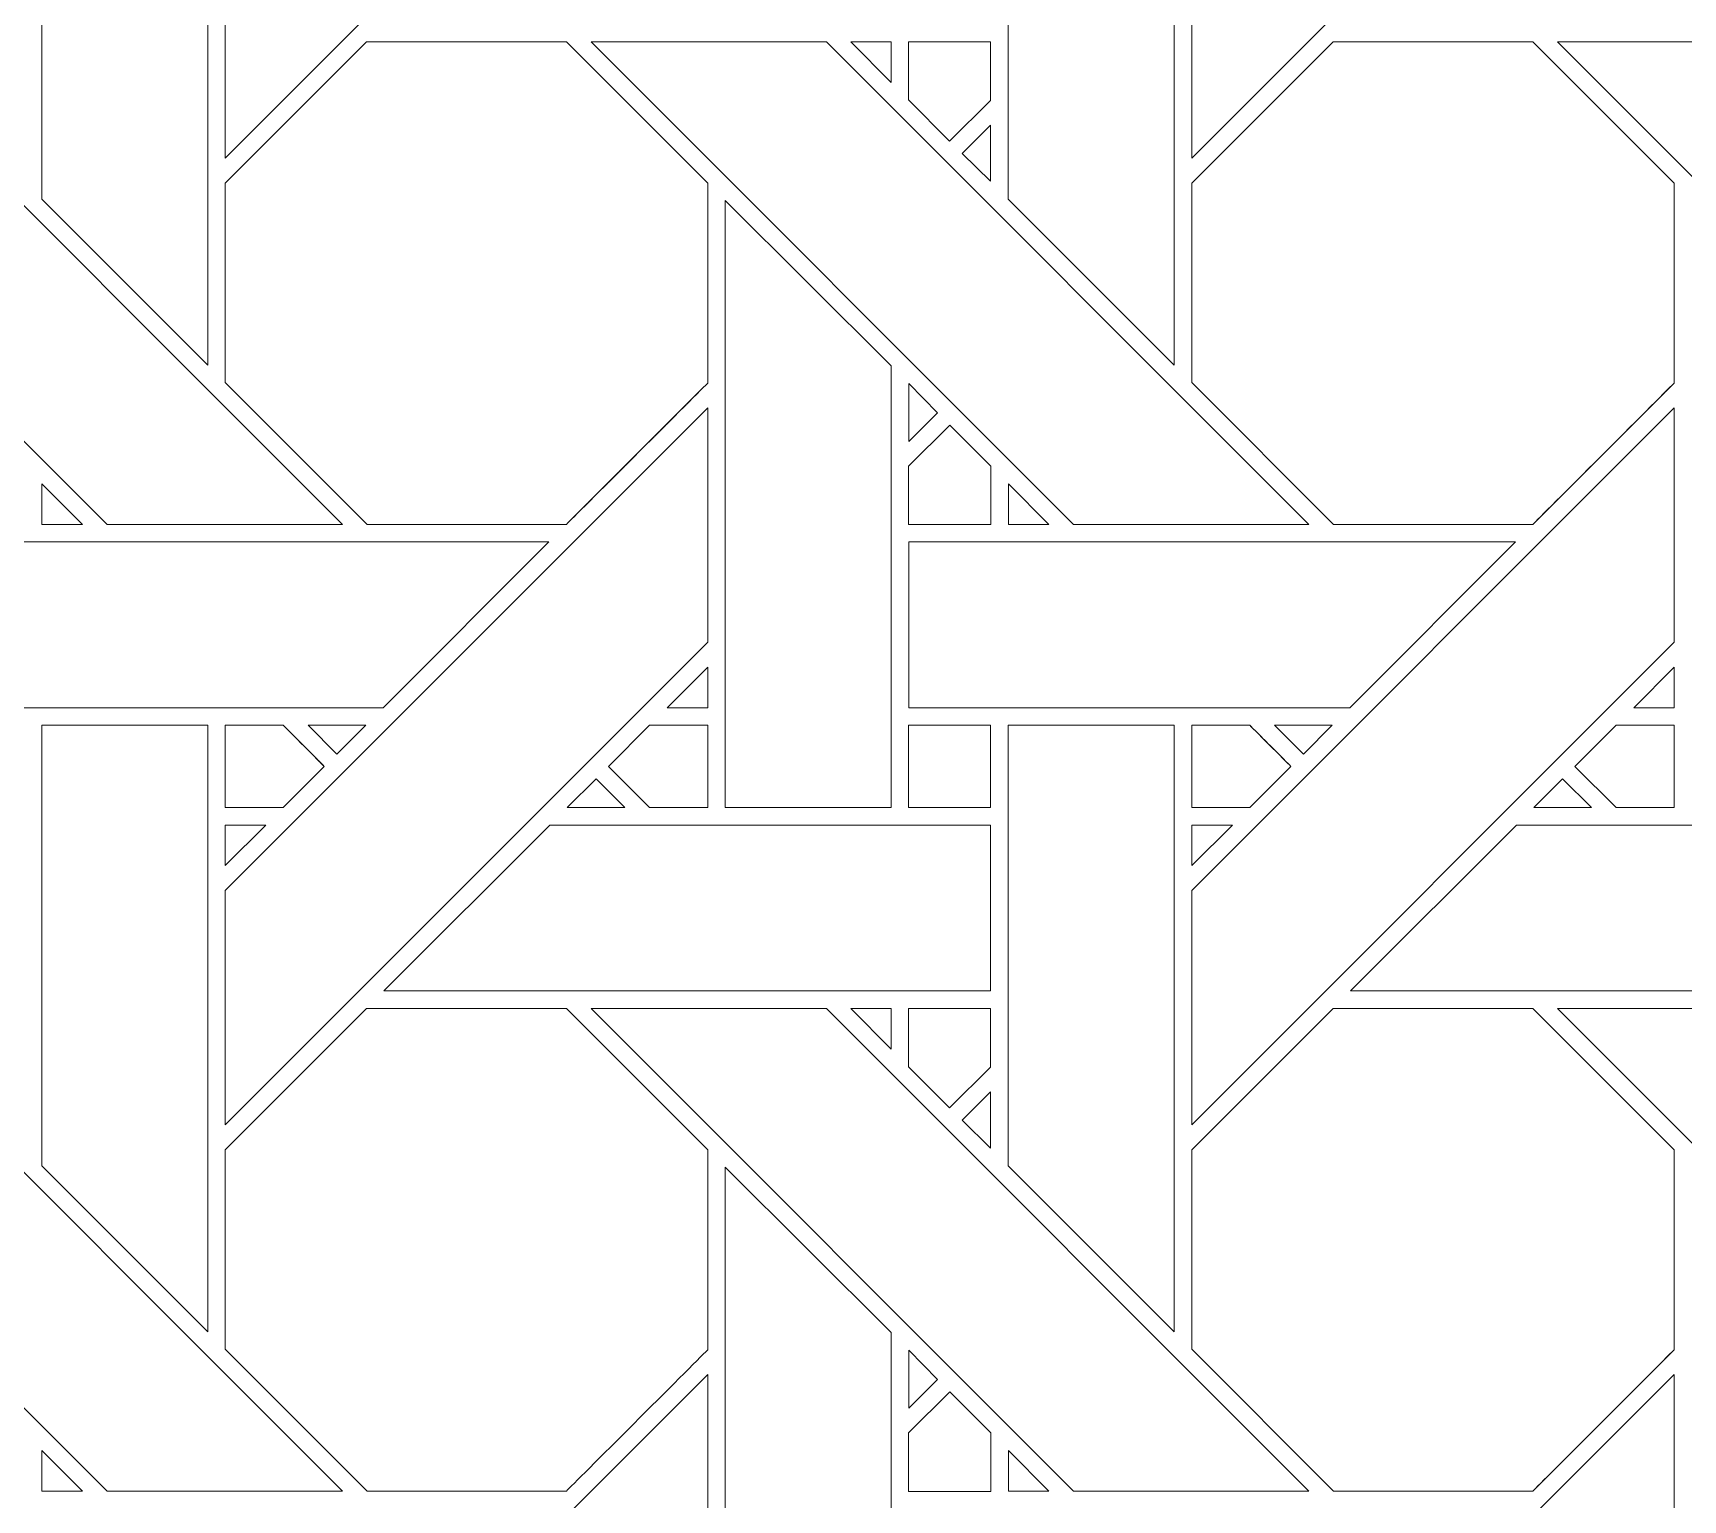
# Model space of a CAD drawing. Header units: inches. Extents: x 4.9 to 19.9, y 1.6 to 16.6.
# Drawn here: x 8.637 to 10.256, y 5.529 to 6.968 of the extents above; entities that cross this region are included whole.
import ezdxf

# ---------------------------------------------------------------- set-up
doc = ezdxf.new("R2010")
doc.units = ezdxf.units.IN
doc.header["$MEASUREMENT"] = 0
doc.layers.add('Design', color=7, linetype='Continuous', lineweight=0)

msp = doc.modelspace()

# ---------------------------------------------------------------- linework, layer by layer
at = {"layer": 'Design'}
for points, knots in [([(12.3829, 16.5948), (8.2407, 16.5948), (4.8829, 13.2369), (4.8829, 9.0948), (4.8829, 4.9526), (8.2407, 1.5948), (12.3829, 1.5948), (16.525, 1.5948), (19.8829, 4.9526), (19.8829, 9.0948), (19.8829, 13.2369), (16.525, 16.5948), (12.3829, 16.5948)], [0, 0, 0, 0, 1, 1, 1, 2, 2, 2, 3, 3, 3, 4, 4, 4, 4]), ([(12.3829, 15.6543), (8.7601, 15.6543), (5.8233, 12.7175), (5.8233, 9.0948), (5.8233, 5.472), (8.7601, 2.5353), (12.3829, 2.5353), (16.0056, 2.5353), (18.9424, 5.472), (18.9424, 9.0948), (18.9424, 12.7175), (16.0056, 15.6543), (12.3829, 15.6543)], [0, 0, 0, 0, 1, 1, 1, 2, 2, 2, 3, 3, 3, 4, 4, 4, 4]), ([(8.8255, 7.0756), (8.8255, 7.0756), (9.2992, 7.5492), (9.2992, 7.5492), (9.2992, 7.5492), (9.2992, 7.3192), (9.2992, 7.3192), (9.2992, 7.3192), (8.8255, 6.8455), (8.8255, 6.8455), (8.8255, 6.8455), (8.8255, 7.0756), (8.8255, 7.0756)], [0, 0, 0, 0, 1, 1, 1, 2, 2, 2, 3, 3, 3, 4, 4, 4, 4]), ([(9.7742, 7.0756), (9.7742, 7.0756), (10.2479, 7.5492), (10.2479, 7.5492), (10.2479, 7.5492), (10.2479, 7.3192), (10.2479, 7.3192), (10.2479, 7.3192), (9.7742, 6.8455), (9.7742, 6.8455), (9.7742, 6.8455), (9.7742, 7.0756), (9.7742, 7.0756)], [0, 0, 0, 0, 1, 1, 1, 2, 2, 2, 3, 3, 3, 4, 4, 4, 4]), ([(8.8083, 7.2377), (8.8083, 7.2377), (8.8083, 6.6426), (8.8083, 6.6426), (8.8083, 6.6426), (8.6454, 6.8055), (8.6454, 6.8055), (8.6454, 6.8055), (8.6454, 7.2377), (8.6454, 7.2377), (8.6454, 7.2377), (8.8083, 7.2377), (8.8083, 7.2377)], [0, 0, 0, 0, 1, 1, 1, 2, 2, 2, 3, 3, 3, 4, 4, 4, 4]), ([(9.7571, 7.2377), (9.7571, 7.2377), (9.7571, 6.6426), (9.7571, 6.6426), (9.7571, 6.6426), (9.5942, 6.8055), (9.5942, 6.8055), (9.5942, 6.8055), (9.5942, 7.2377), (9.5942, 7.2377), (9.5942, 7.2377), (9.7571, 7.2377), (9.7571, 7.2377)], [0, 0, 0, 0, 1, 1, 1, 2, 2, 2, 3, 3, 3, 4, 4, 4, 4]), ([(8.2359, 6.9599), (8.2359, 6.9599), (8.4669, 6.9599), (8.4669, 6.9599), (8.4669, 6.9599), (8.9405, 6.4862), (8.9405, 6.4862), (8.9405, 6.4862), (8.7095, 6.4862), (8.7095, 6.4862), (8.7095, 6.4862), (8.2359, 6.9599), (8.2359, 6.9599)], [0, 0, 0, 0, 1, 1, 1, 2, 2, 2, 3, 3, 3, 4, 4, 4, 4]), ([(8.9642, 6.9598), (8.9642, 6.9598), (9.1604, 6.9598), (9.1604, 6.9598), (9.1604, 6.9598), (9.2991, 6.8211), (9.2991, 6.8211), (9.2991, 6.8211), (9.2991, 6.6249), (9.2991, 6.6249), (9.2813, 6.607), (9.1694, 6.4952), (9.1604, 6.4862), (9.1604, 6.4862), (8.9647, 6.4862), (8.9647, 6.4862), (8.9647, 6.4862), (8.8255, 6.6255), (8.8255, 6.6255), (8.8255, 6.6255), (8.8255, 6.8211), (8.8255, 6.8211), (8.8255, 6.8211), (8.9642, 6.9598), (8.9642, 6.9598)], [0, 0, 0, 0, 1, 1, 1, 2, 2, 2, 3, 3, 3, 4, 4, 4, 5, 5, 5, 6, 6, 6, 7, 7, 7, 8, 8, 8, 8]), ([(8.8255, 6.8211), (8.8255, 6.8211), (8.9642, 6.9598), (8.9642, 6.9598), (8.9642, 6.9598), (9.1604, 6.9598), (9.1604, 6.9598), (9.1604, 6.9598), (9.2991, 6.8211), (9.2991, 6.8211), (9.2991, 6.8211), (9.2991, 6.6249), (9.2991, 6.6249), (9.2811, 6.6068), (9.1693, 6.4951), (9.1604, 6.4862), (9.1604, 6.4862), (8.9647, 6.4862), (8.9647, 6.4862), (8.9647, 6.4862), (8.8255, 6.6255), (8.8255, 6.6255), (8.8255, 6.6255), (8.8255, 6.8211), (8.8255, 6.8211)], [0, 0, 0, 0, 1, 1, 1, 2, 2, 2, 3, 3, 3, 4, 4, 4, 5, 5, 5, 6, 6, 6, 7, 7, 7, 8, 8, 8, 8]), ([(9.1846, 6.9599), (9.1846, 6.9599), (9.4156, 6.9599), (9.4156, 6.9599), (9.4156, 6.9599), (9.8892, 6.4862), (9.8892, 6.4862), (9.8892, 6.4862), (9.6582, 6.4862), (9.6582, 6.4862), (9.6582, 6.4862), (9.1846, 6.9599), (9.1846, 6.9599)], [0, 0, 0, 0, 1, 1, 1, 2, 2, 2, 3, 3, 3, 4, 4, 4, 4]), ([(9.4791, 6.9599), (9.4791, 6.9599), (9.4791, 6.92), (9.4791, 6.92), (9.4791, 6.92), (9.4397, 6.9599), (9.4397, 6.9599), (9.4397, 6.9599), (9.4791, 6.9599), (9.4791, 6.9599)], [0, 0, 0, 0, 1, 1, 1, 2, 2, 2, 3, 3, 3, 3]), ([(9.5766, 6.9599), (9.5766, 6.9599), (9.5766, 6.9023), (9.5766, 6.9023), (9.5766, 6.9023), (9.5366, 6.8623), (9.5366, 6.8623), (9.5366, 6.8623), (9.4963, 6.9027), (9.4963, 6.9027), (9.4963, 6.9027), (9.4963, 6.9599), (9.4963, 6.9599), (9.4963, 6.9599), (9.5766, 6.9599), (9.5766, 6.9599)], [0, 0, 0, 0, 1, 1, 1, 2, 2, 2, 3, 3, 3, 4, 4, 4, 5, 5, 5, 5]), ([(9.5366, 6.8623), (9.5366, 6.8623), (9.4963, 6.9027), (9.4963, 6.9027), (9.4963, 6.9027), (9.4963, 6.9599), (9.4963, 6.9599), (9.4963, 6.9599), (9.5766, 6.9599), (9.5766, 6.9599), (9.5766, 6.9599), (9.5766, 6.9023), (9.5766, 6.9023), (9.5766, 6.9023), (9.5366, 6.8623), (9.5366, 6.8623)], [0, 0, 0, 0, 1, 1, 1, 2, 2, 2, 3, 3, 3, 4, 4, 4, 5, 5, 5, 5]), ([(9.9129, 6.9598), (9.9129, 6.9598), (10.1091, 6.9598), (10.1091, 6.9598), (10.1091, 6.9598), (10.2478, 6.8211), (10.2478, 6.8211), (10.2478, 6.8211), (10.2478, 6.6249), (10.2478, 6.6249), (10.23, 6.607), (10.1181, 6.4952), (10.1091, 6.4862), (10.1091, 6.4862), (9.9134, 6.4862), (9.9134, 6.4862), (9.9134, 6.4862), (9.7742, 6.6255), (9.7742, 6.6255), (9.7742, 6.6255), (9.7742, 6.8211), (9.7742, 6.8211), (9.7742, 6.8211), (9.9129, 6.9598), (9.9129, 6.9598)], [0, 0, 0, 0, 1, 1, 1, 2, 2, 2, 3, 3, 3, 4, 4, 4, 5, 5, 5, 6, 6, 6, 7, 7, 7, 8, 8, 8, 8]), ([(9.7742, 6.8211), (9.7742, 6.8211), (9.9129, 6.9598), (9.9129, 6.9598), (9.9129, 6.9598), (10.1091, 6.9598), (10.1091, 6.9598), (10.1091, 6.9598), (10.2478, 6.8211), (10.2478, 6.8211), (10.2478, 6.8211), (10.2478, 6.6249), (10.2478, 6.6249), (10.2297, 6.6066), (10.1178, 6.4949), (10.1091, 6.4862), (10.1091, 6.4862), (9.9134, 6.4862), (9.9134, 6.4862), (9.9134, 6.4862), (9.7742, 6.6255), (9.7742, 6.6255), (9.7742, 6.6255), (9.7742, 6.8211), (9.7742, 6.8211)], [0, 0, 0, 0, 1, 1, 1, 2, 2, 2, 3, 3, 3, 4, 4, 4, 5, 5, 5, 6, 6, 6, 7, 7, 7, 8, 8, 8, 8]), ([(10.1334, 6.9599), (10.1334, 6.9599), (10.3643, 6.9599), (10.3643, 6.9599), (10.3643, 6.9599), (10.838, 6.4862), (10.838, 6.4862), (10.838, 6.4862), (10.6069, 6.4862), (10.6069, 6.4862), (10.6069, 6.4862), (10.1334, 6.9599), (10.1334, 6.9599)], [0, 0, 0, 0, 1, 1, 1, 2, 2, 2, 3, 3, 3, 4, 4, 4, 4]), ([(9.5766, 6.878), (9.5766, 6.878), (9.5766, 6.8229), (9.5766, 6.8229), (9.5766, 6.8229), (9.5488, 6.8503), (9.5488, 6.8503), (9.5488, 6.8503), (9.5766, 6.878), (9.5766, 6.878)], [0, 0, 0, 0, 1, 1, 1, 2, 2, 2, 3, 3, 3, 3]), ([(9.4791, 6.6419), (9.4791, 6.6419), (9.4791, 6.2082), (9.4791, 6.2082), (9.4791, 6.2082), (9.3163, 6.2082), (9.3163, 6.2082), (9.3163, 6.2082), (9.3163, 6.8041), (9.3163, 6.8041), (9.3163, 6.8041), (9.4791, 6.6419), (9.4791, 6.6419)], [0, 0, 0, 0, 1, 1, 1, 2, 2, 2, 3, 3, 3, 4, 4, 4, 4]), ([(9.4964, 6.5677), (9.4964, 6.5677), (9.4964, 6.6244), (9.4964, 6.6244), (9.4964, 6.6244), (9.5246, 6.5958), (9.5246, 6.5958), (9.5246, 6.5958), (9.4964, 6.5677), (9.4964, 6.5677)], [0, 0, 0, 0, 1, 1, 1, 2, 2, 2, 3, 3, 3, 3]), ([(8.8255, 6.1269), (8.8255, 6.1269), (9.2992, 6.6005), (9.2992, 6.6005), (9.2992, 6.6005), (9.2992, 6.3705), (9.2992, 6.3705), (9.2992, 6.3705), (8.8255, 5.8968), (8.8255, 5.8968), (8.8255, 5.8968), (8.8255, 6.1269), (8.8255, 6.1269)], [0, 0, 0, 0, 1, 1, 1, 2, 2, 2, 3, 3, 3, 4, 4, 4, 4]), ([(9.7742, 6.1269), (9.7742, 6.1269), (10.2479, 6.6005), (10.2479, 6.6005), (10.2479, 6.6005), (10.2479, 6.3705), (10.2479, 6.3705), (10.2479, 6.3705), (9.7742, 5.8968), (9.7742, 5.8968), (9.7742, 5.8968), (9.7742, 6.1269), (9.7742, 6.1269)], [0, 0, 0, 0, 1, 1, 1, 2, 2, 2, 3, 3, 3, 4, 4, 4, 4]), ([(9.4963, 6.486), (9.4963, 6.486), (9.4963, 6.5433), (9.4963, 6.5433), (9.4963, 6.5433), (9.5367, 6.5836), (9.5367, 6.5836), (9.5367, 6.5836), (9.577, 6.5433), (9.577, 6.5433), (9.577, 6.5433), (9.577, 6.486), (9.577, 6.486), (9.577, 6.486), (9.4963, 6.486), (9.4963, 6.486)], [0, 0, 0, 0, 1, 1, 1, 2, 2, 2, 3, 3, 3, 4, 4, 4, 5, 5, 5, 5]), ([(9.5367, 6.5836), (9.5367, 6.5836), (9.577, 6.5433), (9.577, 6.5433), (9.577, 6.5433), (9.577, 6.486), (9.577, 6.486), (9.577, 6.486), (9.4963, 6.486), (9.4963, 6.486), (9.4963, 6.486), (9.4963, 6.5433), (9.4963, 6.5433), (9.4963, 6.5433), (9.5367, 6.5836), (9.5367, 6.5836)], [0, 0, 0, 0, 1, 1, 1, 2, 2, 2, 3, 3, 3, 4, 4, 4, 5, 5, 5, 5]), ([(8.6853, 6.4862), (8.6853, 6.4862), (8.6455, 6.4862), (8.6455, 6.4862), (8.6455, 6.4862), (8.6455, 6.526), (8.6455, 6.526), (8.6455, 6.526), (8.6853, 6.4862), (8.6853, 6.4862)], [0, 0, 0, 0, 1, 1, 1, 2, 2, 2, 3, 3, 3, 3]), ([(9.634, 6.4862), (9.634, 6.4862), (9.5943, 6.4862), (9.5943, 6.4862), (9.5943, 6.4862), (9.5943, 6.526), (9.5943, 6.526), (9.5943, 6.526), (9.634, 6.4862), (9.634, 6.4862)], [0, 0, 0, 0, 1, 1, 1, 2, 2, 2, 3, 3, 3, 3]), ([(8.5476, 6.3063), (8.5476, 6.3063), (8.5476, 6.469), (8.5476, 6.469), (8.5476, 6.469), (9.1433, 6.469), (9.1433, 6.469), (9.1433, 6.469), (8.9806, 6.3063), (8.9806, 6.3063), (8.9806, 6.3063), (8.5476, 6.3063), (8.5476, 6.3063)], [0, 0, 0, 0, 1, 1, 1, 2, 2, 2, 3, 3, 3, 4, 4, 4, 4]), ([(9.4964, 6.3063), (9.4964, 6.3063), (9.4964, 6.469), (9.4964, 6.469), (9.4964, 6.469), (10.0921, 6.469), (10.0921, 6.469), (10.0921, 6.469), (9.9293, 6.3063), (9.9293, 6.3063), (9.9293, 6.3063), (9.4964, 6.3063), (9.4964, 6.3063)], [0, 0, 0, 0, 1, 1, 1, 2, 2, 2, 3, 3, 3, 4, 4, 4, 4]), ([(9.2594, 6.3063), (9.2594, 6.3063), (9.2992, 6.3461), (9.2992, 6.3461), (9.2992, 6.3461), (9.2992, 6.3063), (9.2992, 6.3063), (9.2992, 6.3063), (9.2594, 6.3063), (9.2594, 6.3063)], [0, 0, 0, 0, 1, 1, 1, 2, 2, 2, 3, 3, 3, 3]), ([(10.2081, 6.3063), (10.2081, 6.3063), (10.2479, 6.3461), (10.2479, 6.3461), (10.2479, 6.3461), (10.2479, 6.3063), (10.2479, 6.3063), (10.2479, 6.3063), (10.2081, 6.3063), (10.2081, 6.3063)], [0, 0, 0, 0, 1, 1, 1, 2, 2, 2, 3, 3, 3, 3]), ([(8.8083, 6.289), (8.8083, 6.289), (8.8083, 5.6939), (8.8083, 5.6939), (8.8083, 5.6939), (8.6454, 5.8568), (8.6454, 5.8568), (8.6454, 5.8568), (8.6454, 6.289), (8.6454, 6.289), (8.6454, 6.289), (8.8083, 6.289), (8.8083, 6.289)], [0, 0, 0, 0, 1, 1, 1, 2, 2, 2, 3, 3, 3, 4, 4, 4, 4]), ([(8.8825, 6.289), (8.8877, 6.2839), (8.9184, 6.2531), (8.9228, 6.2486), (8.9228, 6.2486), (8.8824, 6.2082), (8.8824, 6.2082), (8.8824, 6.2082), (8.8255, 6.2082), (8.8255, 6.2082), (8.8255, 6.2082), (8.8255, 6.289), (8.8255, 6.289), (8.8255, 6.289), (8.8825, 6.289), (8.8825, 6.289)], [0, 0, 0, 0, 1, 1, 1, 2, 2, 2, 3, 3, 3, 4, 4, 4, 5, 5, 5, 5]), ([(8.8255, 6.289), (8.8255, 6.289), (8.8825, 6.289), (8.8825, 6.289), (8.888, 6.2836), (8.9188, 6.2527), (8.9228, 6.2486), (8.9228, 6.2486), (8.8824, 6.2082), (8.8824, 6.2082), (8.8824, 6.2082), (8.8255, 6.2082), (8.8255, 6.2082), (8.8255, 6.2082), (8.8255, 6.289), (8.8255, 6.289)], [0, 0, 0, 0, 1, 1, 1, 2, 2, 2, 3, 3, 3, 4, 4, 4, 5, 5, 5, 5]), ([(8.9634, 6.289), (8.9634, 6.289), (8.9351, 6.2608), (8.9351, 6.2608), (8.9351, 6.2608), (8.9069, 6.289), (8.9069, 6.289), (8.9069, 6.289), (8.9634, 6.289), (8.9634, 6.289)], [0, 0, 0, 0, 1, 1, 1, 2, 2, 2, 3, 3, 3, 3]), ([(9.242, 6.2082), (9.242, 6.2082), (9.2017, 6.2486), (9.2017, 6.2486), (9.2017, 6.2486), (9.2421, 6.289), (9.2421, 6.289), (9.2421, 6.289), (9.2991, 6.289), (9.2991, 6.289), (9.2991, 6.289), (9.2991, 6.2082), (9.2991, 6.2082), (9.2991, 6.2082), (9.242, 6.2082), (9.242, 6.2082)], [0, 0, 0, 0, 1, 1, 1, 2, 2, 2, 3, 3, 3, 4, 4, 4, 5, 5, 5, 5]), ([(9.2017, 6.2486), (9.2017, 6.2486), (9.2421, 6.289), (9.2421, 6.289), (9.2421, 6.289), (9.2991, 6.289), (9.2991, 6.289), (9.2991, 6.289), (9.2991, 6.2082), (9.2991, 6.2082), (9.2991, 6.2082), (9.242, 6.2082), (9.242, 6.2082), (9.242, 6.2082), (9.2017, 6.2486), (9.2017, 6.2486)], [0, 0, 0, 0, 1, 1, 1, 2, 2, 2, 3, 3, 3, 4, 4, 4, 5, 5, 5, 5]), ([(9.4963, 6.289), (9.4963, 6.289), (9.5766, 6.289), (9.5766, 6.289), (9.5766, 6.289), (9.5766, 6.2082), (9.5766, 6.2082), (9.5766, 6.2082), (9.4963, 6.2082), (9.4963, 6.2082), (9.4963, 6.2082), (9.4963, 6.289), (9.4963, 6.289)], [0, 0, 0, 0, 1, 1, 1, 2, 2, 2, 3, 3, 3, 4, 4, 4, 4]), ([(9.4963, 6.289), (9.4963, 6.289), (9.5766, 6.289), (9.5766, 6.289), (9.5766, 6.289), (9.5766, 6.2082), (9.5766, 6.2082), (9.5766, 6.2082), (9.4963, 6.2082), (9.4963, 6.2082), (9.4963, 6.2082), (9.4963, 6.289), (9.4963, 6.289)], [0, 0, 0, 0, 1, 1, 1, 2, 2, 2, 3, 3, 3, 4, 4, 4, 4]), ([(9.7571, 6.289), (9.7571, 6.289), (9.7571, 5.6939), (9.7571, 5.6939), (9.7571, 5.6939), (9.5942, 5.8568), (9.5942, 5.8568), (9.5942, 5.8568), (9.5942, 6.289), (9.5942, 6.289), (9.5942, 6.289), (9.7571, 6.289), (9.7571, 6.289)], [0, 0, 0, 0, 1, 1, 1, 2, 2, 2, 3, 3, 3, 4, 4, 4, 4]), ([(9.8313, 6.289), (9.8364, 6.2839), (9.8672, 6.2531), (9.8716, 6.2486), (9.8716, 6.2486), (9.8312, 6.2082), (9.8312, 6.2082), (9.8312, 6.2082), (9.7742, 6.2082), (9.7742, 6.2082), (9.7742, 6.2082), (9.7742, 6.289), (9.7742, 6.289), (9.7742, 6.289), (9.8313, 6.289), (9.8313, 6.289)], [0, 0, 0, 0, 1, 1, 1, 2, 2, 2, 3, 3, 3, 4, 4, 4, 5, 5, 5, 5]), ([(9.8716, 6.2486), (9.8716, 6.2486), (9.8312, 6.2082), (9.8312, 6.2082), (9.8312, 6.2082), (9.7742, 6.2082), (9.7742, 6.2082), (9.7742, 6.2082), (9.7742, 6.289), (9.7742, 6.289), (9.7742, 6.289), (9.8313, 6.289), (9.8313, 6.289), (9.8369, 6.2834), (9.8716, 6.2486), (9.8716, 6.2486)], [0, 0, 0, 0, 1, 1, 1, 2, 2, 2, 3, 3, 3, 4, 4, 4, 5, 5, 5, 5]), ([(9.8556, 6.289), (9.8556, 6.289), (9.9121, 6.289), (9.9121, 6.289), (9.9121, 6.289), (9.8838, 6.2608), (9.8838, 6.2608), (9.8838, 6.2608), (9.8556, 6.289), (9.8556, 6.289)], [0, 0, 0, 0, 1, 1, 1, 2, 2, 2, 3, 3, 3, 3]), ([(10.2479, 6.289), (10.2479, 6.289), (10.2479, 6.2082), (10.2479, 6.2082), (10.2479, 6.2082), (10.1907, 6.2082), (10.1907, 6.2082), (10.1907, 6.2082), (10.1504, 6.2486), (10.1504, 6.2486), (10.1504, 6.2486), (10.1908, 6.289), (10.1908, 6.289), (10.1908, 6.289), (10.2479, 6.289), (10.2479, 6.289)], [0, 0, 0, 0, 1, 1, 1, 2, 2, 2, 3, 3, 3, 4, 4, 4, 5, 5, 5, 5]), ([(10.1504, 6.2486), (10.1504, 6.2486), (10.1908, 6.289), (10.1908, 6.289), (10.1908, 6.289), (10.2479, 6.289), (10.2479, 6.289), (10.2479, 6.289), (10.2479, 6.2082), (10.2479, 6.2082), (10.2479, 6.2082), (10.1907, 6.2082), (10.1907, 6.2082), (10.1907, 6.2082), (10.1504, 6.2486), (10.1504, 6.2486)], [0, 0, 0, 0, 1, 1, 1, 2, 2, 2, 3, 3, 3, 4, 4, 4, 5, 5, 5, 5]), ([(9.2178, 6.2082), (9.2178, 6.2082), (9.1613, 6.2082), (9.1613, 6.2082), (9.1613, 6.2082), (9.1896, 6.2365), (9.1896, 6.2365), (9.1896, 6.2365), (9.2178, 6.2082), (9.2178, 6.2082)], [0, 0, 0, 0, 1, 1, 1, 2, 2, 2, 3, 3, 3, 3]), ([(10.1666, 6.2082), (10.1666, 6.2082), (10.11, 6.2082), (10.11, 6.2082), (10.11, 6.2082), (10.1383, 6.2365), (10.1383, 6.2365), (10.1383, 6.2365), (10.1666, 6.2082), (10.1666, 6.2082)], [0, 0, 0, 0, 1, 1, 1, 2, 2, 2, 3, 3, 3, 3]), ([(8.8653, 6.1911), (8.8653, 6.1911), (8.8255, 6.1513), (8.8255, 6.1513), (8.8255, 6.1513), (8.8255, 6.1911), (8.8255, 6.1911), (8.8255, 6.1911), (8.8653, 6.1911), (8.8653, 6.1911)], [0, 0, 0, 0, 1, 1, 1, 2, 2, 2, 3, 3, 3, 3]), ([(9.1442, 6.1911), (9.1442, 6.1911), (9.5766, 6.1911), (9.5766, 6.1911), (9.5766, 6.1911), (9.5766, 6.0283), (9.5766, 6.0283), (9.5766, 6.0283), (8.9813, 6.0283), (8.9813, 6.0283), (8.9813, 6.0283), (9.1442, 6.1911), (9.1442, 6.1911)], [0, 0, 0, 0, 1, 1, 1, 2, 2, 2, 3, 3, 3, 4, 4, 4, 4]), ([(9.8141, 6.1911), (9.8141, 6.1911), (9.7742, 6.1513), (9.7742, 6.1513), (9.7742, 6.1513), (9.7742, 6.1911), (9.7742, 6.1911), (9.7742, 6.1911), (9.8141, 6.1911), (9.8141, 6.1911)], [0, 0, 0, 0, 1, 1, 1, 2, 2, 2, 3, 3, 3, 3]), ([(9.9301, 6.0283), (9.9301, 6.0283), (10.0929, 6.1911), (10.0929, 6.1911), (10.0929, 6.1911), (10.5253, 6.1911), (10.5253, 6.1911), (10.5253, 6.1911), (10.5253, 6.0283), (10.5253, 6.0283), (10.5253, 6.0283), (9.9301, 6.0283), (9.9301, 6.0283)], [0, 0, 0, 0, 1, 1, 1, 2, 2, 2, 3, 3, 3, 4, 4, 4, 4]), ([(8.2359, 6.0112), (8.2359, 6.0112), (8.4669, 6.0112), (8.4669, 6.0112), (8.4669, 6.0112), (8.9405, 5.5375), (8.9405, 5.5375), (8.9405, 5.5375), (8.7095, 5.5375), (8.7095, 5.5375), (8.7095, 5.5375), (8.2359, 6.0112), (8.2359, 6.0112)], [0, 0, 0, 0, 1, 1, 1, 2, 2, 2, 3, 3, 3, 4, 4, 4, 4]), ([(8.9642, 6.0111), (8.9642, 6.0111), (9.1604, 6.0111), (9.1604, 6.0111), (9.1604, 6.0111), (9.2991, 5.8724), (9.2991, 5.8724), (9.2991, 5.8724), (9.2991, 5.6762), (9.2991, 5.6762), (9.2813, 5.6582), (9.1694, 5.5465), (9.1604, 5.5375), (9.1604, 5.5375), (8.9647, 5.5375), (8.9647, 5.5375), (8.9647, 5.5375), (8.8255, 5.6767), (8.8255, 5.6767), (8.8255, 5.6767), (8.8255, 5.8724), (8.8255, 5.8724), (8.8255, 5.8724), (8.9642, 6.0111), (8.9642, 6.0111)], [0, 0, 0, 0, 1, 1, 1, 2, 2, 2, 3, 3, 3, 4, 4, 4, 5, 5, 5, 6, 6, 6, 7, 7, 7, 8, 8, 8, 8]), ([(8.8255, 5.6767), (8.8255, 5.6767), (8.8255, 5.8724), (8.8255, 5.8724), (8.8255, 5.8724), (8.9642, 6.0111), (8.9642, 6.0111), (8.9642, 6.0111), (9.1604, 6.0111), (9.1604, 6.0111), (9.1604, 6.0111), (9.2991, 5.8724), (9.2991, 5.8724), (9.2991, 5.8724), (9.2991, 5.6762), (9.2991, 5.6762), (9.2813, 5.6582), (9.1694, 5.5465), (9.1604, 5.5375), (9.1604, 5.5375), (8.9647, 5.5375), (8.9647, 5.5375), (8.9647, 5.5375), (8.8255, 5.6767), (8.8255, 5.6767)], [0, 0, 0, 0, 1, 1, 1, 2, 2, 2, 3, 3, 3, 4, 4, 4, 5, 5, 5, 6, 6, 6, 7, 7, 7, 8, 8, 8, 8]), ([(9.1846, 6.0112), (9.1846, 6.0112), (9.4156, 6.0112), (9.4156, 6.0112), (9.4156, 6.0112), (9.8892, 5.5375), (9.8892, 5.5375), (9.8892, 5.5375), (9.6582, 5.5375), (9.6582, 5.5375), (9.6582, 5.5375), (9.1846, 6.0112), (9.1846, 6.0112)], [0, 0, 0, 0, 1, 1, 1, 2, 2, 2, 3, 3, 3, 4, 4, 4, 4]), ([(9.4791, 6.0111), (9.4791, 6.0111), (9.4791, 5.9713), (9.4791, 5.9713), (9.4791, 5.9713), (9.4397, 6.0111), (9.4397, 6.0111), (9.4397, 6.0111), (9.4791, 6.0111), (9.4791, 6.0111)], [0, 0, 0, 0, 1, 1, 1, 2, 2, 2, 3, 3, 3, 3]), ([(9.5766, 6.0111), (9.5766, 6.0111), (9.5766, 5.9535), (9.5766, 5.9535), (9.5766, 5.9535), (9.5366, 5.9136), (9.5366, 5.9136), (9.5366, 5.9136), (9.4963, 5.9539), (9.4963, 5.9539), (9.4963, 5.9539), (9.4963, 6.0111), (9.4963, 6.0111), (9.4963, 6.0111), (9.5766, 6.0111), (9.5766, 6.0111)], [0, 0, 0, 0, 1, 1, 1, 2, 2, 2, 3, 3, 3, 4, 4, 4, 5, 5, 5, 5]), ([(9.5366, 5.9136), (9.5366, 5.9136), (9.4963, 5.9539), (9.4963, 5.9539), (9.4963, 5.9539), (9.4963, 6.0111), (9.4963, 6.0111), (9.4963, 6.0111), (9.5766, 6.0111), (9.5766, 6.0111), (9.5766, 6.0111), (9.5766, 5.9535), (9.5766, 5.9535), (9.5766, 5.9535), (9.5366, 5.9136), (9.5366, 5.9136)], [0, 0, 0, 0, 1, 1, 1, 2, 2, 2, 3, 3, 3, 4, 4, 4, 5, 5, 5, 5]), ([(9.9129, 6.0111), (9.9129, 6.0111), (10.1091, 6.0111), (10.1091, 6.0111), (10.1091, 6.0111), (10.2478, 5.8724), (10.2478, 5.8724), (10.2478, 5.8724), (10.2478, 5.6762), (10.2478, 5.6762), (10.23, 5.6582), (10.1181, 5.5465), (10.1091, 5.5375), (10.1091, 5.5375), (9.9134, 5.5375), (9.9134, 5.5375), (9.9134, 5.5375), (9.7742, 5.6767), (9.7742, 5.6767), (9.7742, 5.6767), (9.7742, 5.8724), (9.7742, 5.8724), (9.7742, 5.8724), (9.9129, 6.0111), (9.9129, 6.0111)], [0, 0, 0, 0, 1, 1, 1, 2, 2, 2, 3, 3, 3, 4, 4, 4, 5, 5, 5, 6, 6, 6, 7, 7, 7, 8, 8, 8, 8]), ([(9.7742, 5.8724), (9.7742, 5.8724), (9.9129, 6.0111), (9.9129, 6.0111), (9.9129, 6.0111), (10.1091, 6.0111), (10.1091, 6.0111), (10.1091, 6.0111), (10.2478, 5.8724), (10.2478, 5.8724), (10.2478, 5.8724), (10.2478, 5.6762), (10.2478, 5.6762), (10.2297, 5.6579), (10.1178, 5.5462), (10.1091, 5.5375), (10.1091, 5.5375), (9.9134, 5.5375), (9.9134, 5.5375), (9.9134, 5.5375), (9.7742, 5.6767), (9.7742, 5.6767), (9.7742, 5.6767), (9.7742, 5.8724), (9.7742, 5.8724)], [0, 0, 0, 0, 1, 1, 1, 2, 2, 2, 3, 3, 3, 4, 4, 4, 5, 5, 5, 6, 6, 6, 7, 7, 7, 8, 8, 8, 8]), ([(10.1334, 6.0112), (10.1334, 6.0112), (10.3643, 6.0112), (10.3643, 6.0112), (10.3643, 6.0112), (10.838, 5.5375), (10.838, 5.5375), (10.838, 5.5375), (10.6069, 5.5375), (10.6069, 5.5375), (10.6069, 5.5375), (10.1334, 6.0112), (10.1334, 6.0112)], [0, 0, 0, 0, 1, 1, 1, 2, 2, 2, 3, 3, 3, 4, 4, 4, 4]), ([(9.5766, 5.9293), (9.5766, 5.9293), (9.5766, 5.8741), (9.5766, 5.8741), (9.5766, 5.8741), (9.5488, 5.9015), (9.5488, 5.9015), (9.5488, 5.9015), (9.5766, 5.9293), (9.5766, 5.9293)], [0, 0, 0, 0, 1, 1, 1, 2, 2, 2, 3, 3, 3, 3]), ([(9.4791, 5.6932), (9.4791, 5.6932), (9.4791, 5.2595), (9.4791, 5.2595), (9.4791, 5.2595), (9.3163, 5.2595), (9.3163, 5.2595), (9.3163, 5.2595), (9.3163, 5.8553), (9.3163, 5.8553), (9.3163, 5.8553), (9.4791, 5.6932), (9.4791, 5.6932)], [0, 0, 0, 0, 1, 1, 1, 2, 2, 2, 3, 3, 3, 4, 4, 4, 4]), ([(9.4964, 5.6189), (9.4964, 5.6189), (9.4964, 5.6757), (9.4964, 5.6757), (9.4964, 5.6757), (9.5246, 5.6471), (9.5246, 5.6471), (9.5246, 5.6471), (9.4964, 5.6189), (9.4964, 5.6189)], [0, 0, 0, 0, 1, 1, 1, 2, 2, 2, 3, 3, 3, 3]), ([(8.8255, 5.1782), (8.8255, 5.1782), (9.2992, 5.6518), (9.2992, 5.6518), (9.2992, 5.6518), (9.2992, 5.4217), (9.2992, 5.4217), (9.2992, 5.4217), (8.8255, 4.9481), (8.8255, 4.9481), (8.8255, 4.9481), (8.8255, 5.1782), (8.8255, 5.1782)], [0, 0, 0, 0, 1, 1, 1, 2, 2, 2, 3, 3, 3, 4, 4, 4, 4]), ([(9.7742, 5.1782), (9.7742, 5.1782), (10.2479, 5.6518), (10.2479, 5.6518), (10.2479, 5.6518), (10.2479, 5.4217), (10.2479, 5.4217), (10.2479, 5.4217), (9.7742, 4.9481), (9.7742, 4.9481), (9.7742, 4.9481), (9.7742, 5.1782), (9.7742, 5.1782)], [0, 0, 0, 0, 1, 1, 1, 2, 2, 2, 3, 3, 3, 4, 4, 4, 4]), ([(9.4963, 5.5372), (9.4963, 5.5372), (9.4963, 5.5945), (9.4963, 5.5945), (9.4963, 5.5945), (9.5367, 5.6349), (9.5367, 5.6349), (9.5367, 5.6349), (9.577, 5.5945), (9.577, 5.5945), (9.577, 5.5945), (9.577, 5.5372), (9.577, 5.5372), (9.577, 5.5372), (9.4963, 5.5372), (9.4963, 5.5372)], [0, 0, 0, 0, 1, 1, 1, 2, 2, 2, 3, 3, 3, 4, 4, 4, 5, 5, 5, 5]), ([(9.5367, 5.6349), (9.5367, 5.6349), (9.577, 5.5945), (9.577, 5.5945), (9.577, 5.5945), (9.577, 5.5372), (9.577, 5.5372), (9.577, 5.5372), (9.4963, 5.5372), (9.4963, 5.5372), (9.4963, 5.5372), (9.4963, 5.5945), (9.4963, 5.5945), (9.4963, 5.5945), (9.5367, 5.6349), (9.5367, 5.6349)], [0, 0, 0, 0, 1, 1, 1, 2, 2, 2, 3, 3, 3, 4, 4, 4, 5, 5, 5, 5]), ([(8.6853, 5.5375), (8.6853, 5.5375), (8.6455, 5.5375), (8.6455, 5.5375), (8.6455, 5.5375), (8.6455, 5.5773), (8.6455, 5.5773), (8.6455, 5.5773), (8.6853, 5.5375), (8.6853, 5.5375)], [0, 0, 0, 0, 1, 1, 1, 2, 2, 2, 3, 3, 3, 3]), ([(9.634, 5.5375), (9.634, 5.5375), (9.5943, 5.5375), (9.5943, 5.5375), (9.5943, 5.5375), (9.5943, 5.5773), (9.5943, 5.5773), (9.5943, 5.5773), (9.634, 5.5375), (9.634, 5.5375)], [0, 0, 0, 0, 1, 1, 1, 2, 2, 2, 3, 3, 3, 3])]:
    msp.add_open_spline(points, degree=3, knots=knots, dxfattribs=at)

doc.saveas('drawing.dxf')
